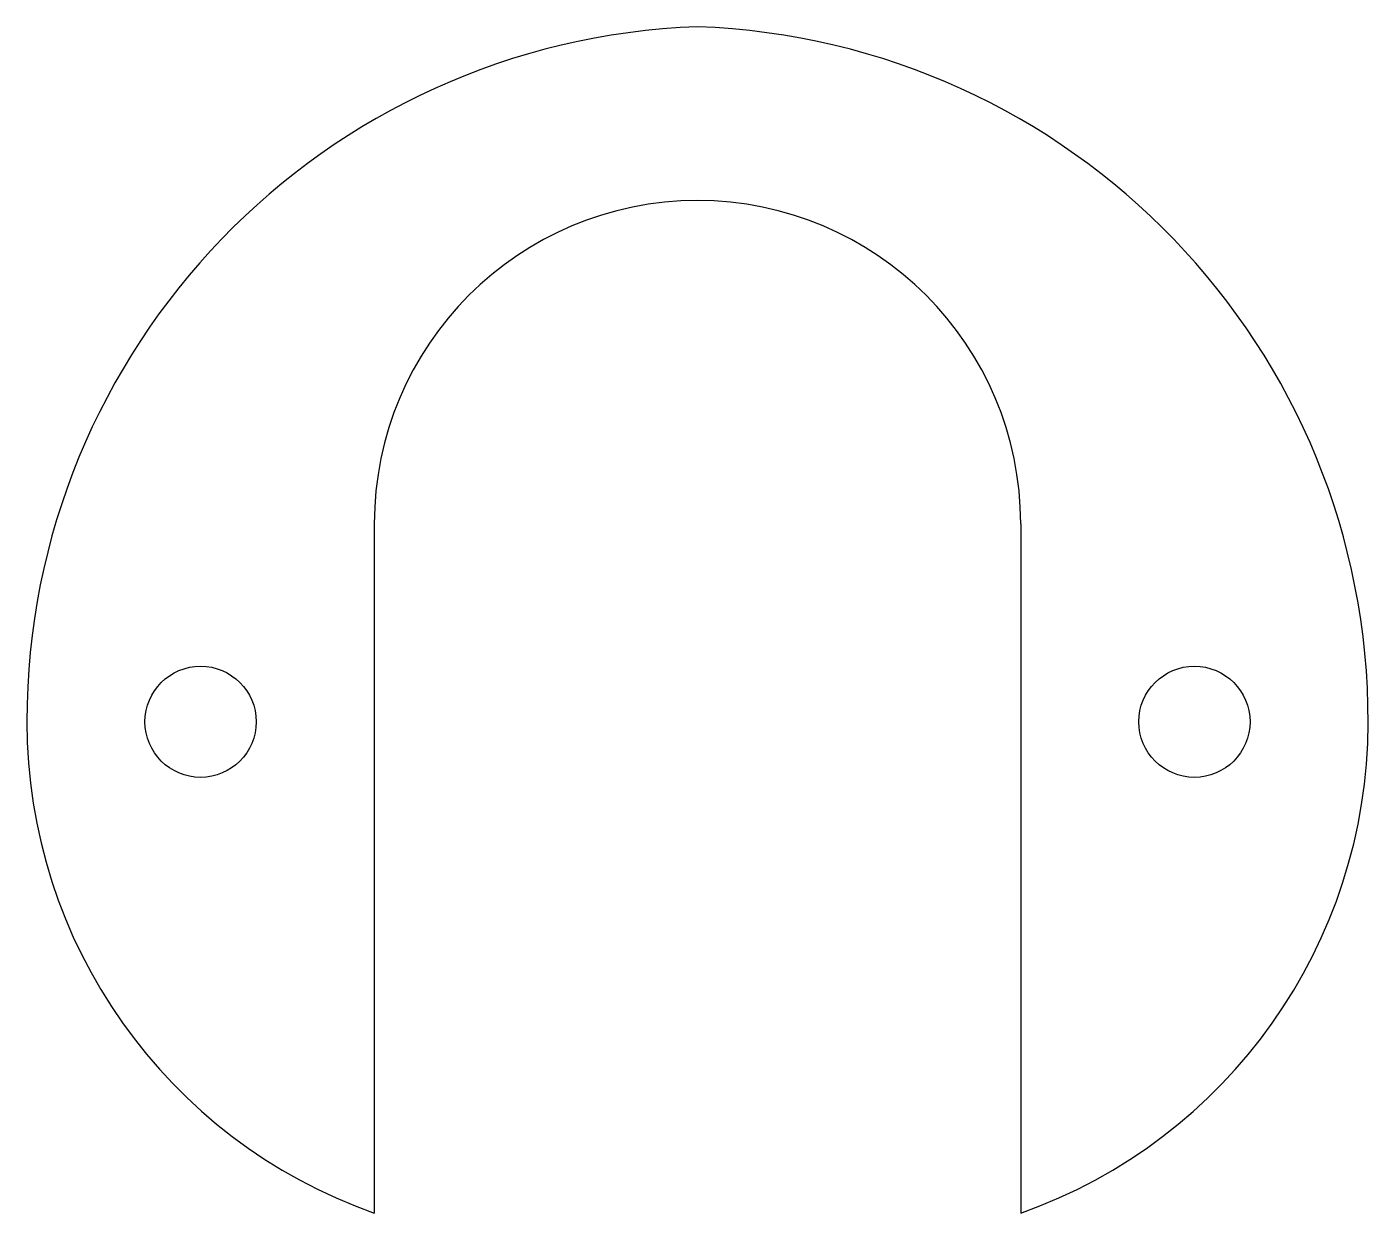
# Model space of a CAD drawing. Header units: inches. Extents: x -0.483 to 0.483, y -0.354 to 0.5.
import ezdxf

# ---------------------------------------------------------------- set-up
doc = ezdxf.new("R2010")
doc.units = ezdxf.units.IN
doc.header["$MEASUREMENT"] = 0

msp = doc.modelspace()

# ---------------------------------------------------------------- linework, layer by layer
at = {"color": 7, "linetype": 'Continuous', "lineweight": 25}
for p, q in [((-0.2325, 0.1425), (-0.2325, -0.35355)), ((0.2325, 0.1425), (0.2325, -0.35355))]:
    msp.add_line(p, q, dxfattribs=at)
for centre in [(-0.3575, 0), (0.3575, 0)]:
    msp.add_circle(centre, 0.04, dxfattribs=at)
for centre, radius, start, end in [((0.01782, 0), 0.50032, 92.04086, 180), ((-0.0175, 0.00031), 0.5, 359.85959, 87.99428), ((0, 0.1425), 0.2325, 0, 180), ((-0.1075, 0), 0.375, 180, 250.52878), ((0.1075, 0), 0.375, 289.47122, 359.85959)]:
    msp.add_arc(centre, radius, start, end, dxfattribs=at)

doc.saveas('drawing.dxf')
